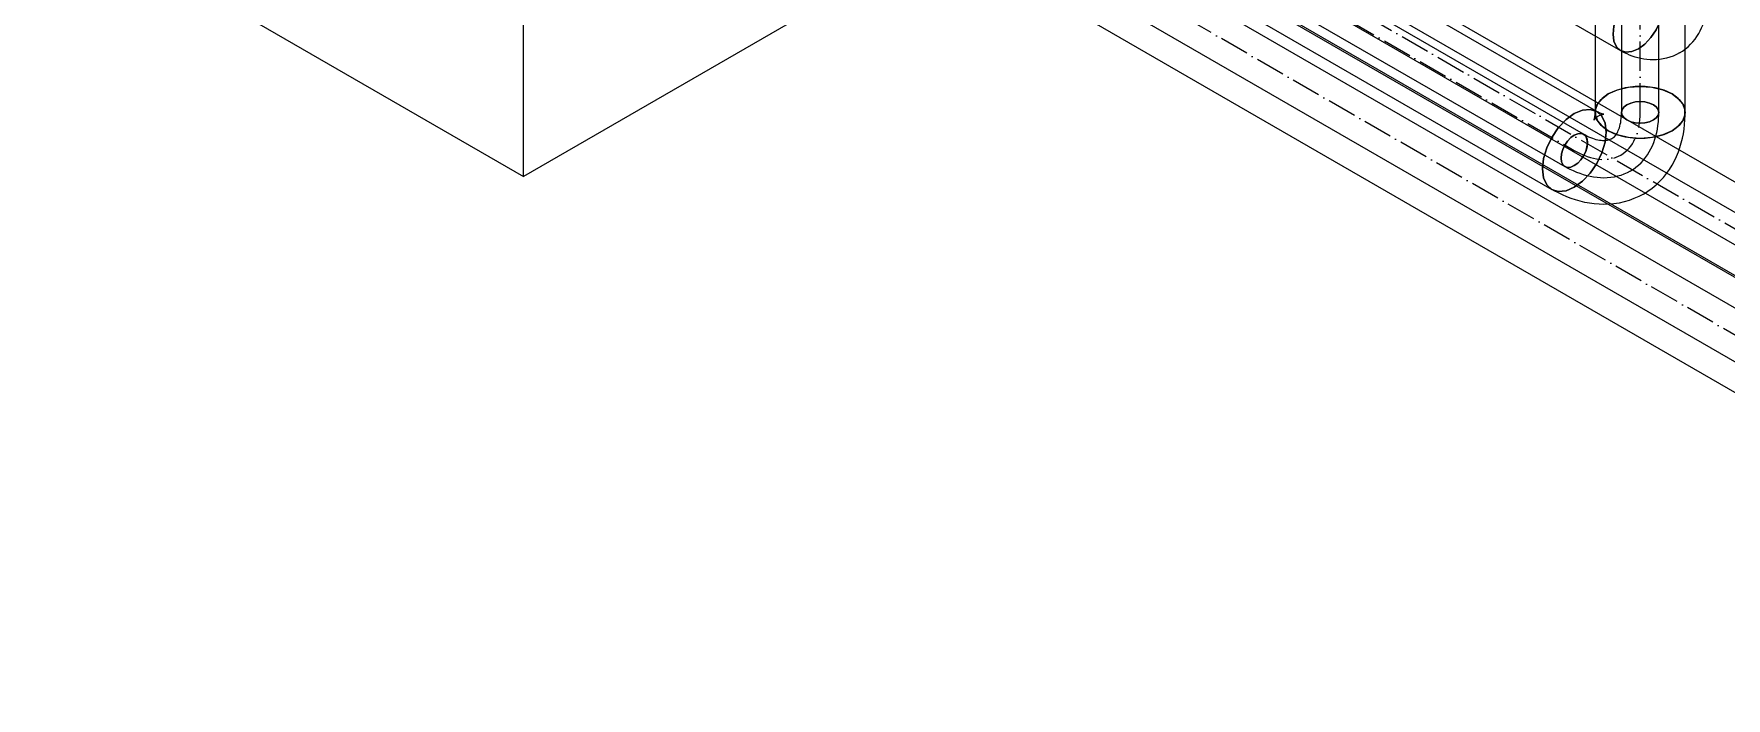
# Model space of a CAD drawing. Header units: millimetres. Extents: x -88595 to 880822, y -1054509 to -148035.
# Drawn here: x 372502 to 373078, y -319290 to -319063 of the extents above; entities that cross this region are included whole.
import ezdxf

# ---------------------------------------------------------------- set-up
doc = ezdxf.new("R2010")
doc.units = ezdxf.units.MM
doc.linetypes.add('$12$ADSK_Осевая', pattern=[14, 10, -2, 0, -2])
doc.linetypes.add('$13$ADSK_Осевая', pattern=[14, 10, -2, 0, -2])
for name, color, linetype, lineweight in [('Изоляция', 7, 'Continuous', 18), ('Оборудование', 7, 'Continuous', 18), ('Трубопровод', 7, 'Continuous', 18), ('Трубопроводы', 7, 'Continuous', 18)]:
    doc.layers.add(name, color=color, linetype=linetype, lineweight=lineweight)

# ---------------------------------------------------------------- blocks, each defined once
blk = doc.blocks.new('$0$ADSK_Канальный блок кондиционера1 - AD182MJERAB-3267445-В_ОВ3_1')
at = {"layer": 'Оборудование'}
for p, q in [((186.24, 16943.56), (928.7, 16514.9)), ((1421.55, 16799.45), (928.7, 16514.9)), ((928.7, 16514.9), (928.7, 16719.03))]:
    blk.add_line(p, q, dxfattribs=at)
blk = doc.blocks.new('$0$ADSK_МедьПайка_Отвод-гнутая труба - Отвод _гнутая труба_-3260024-В_ОВ3_1')
at = {"layer": 'Трубопроводы', "color": 134, "true_color": 0x00a6a6}
for points in [[(1302.91, 16525.67, 0), (1303.16, 16525.82, 0), (1303.4, 16526, 0), (1303.64, 16526.2, 0), (1303.87, 16526.42, 0), (1304.1, 16526.67, 0), (1304.33, 16526.96, 0), (1304.56, 16527.28, 0), (1304.78, 16527.64, 0), (1305, 16528.03, 0), (1305.2, 16528.47, 0), (1305.4, 16528.95, 0), (1305.58, 16529.47, 0), (1305.75, 16530.03, 0), (1305.9, 16530.63, 0), (1306.03, 16531.27, 0), (1306.13, 16531.94, 0), (1306.22, 16532.66, 0), (1306.27, 16533.41, 0), (1306.3, 16534.19, 0), (1306.31, 16534.7, 0)], [(1308.17, 16537.29, 0), (1307.16, 16536.54, 0), (1306.53, 16535.65, 0), (1306.31, 16534.7, 0), (1306.53, 16533.75, 0), (1307.16, 16532.87, 0), (1308.17, 16532.11, 0), (1309.49, 16531.53, 0), (1311.02, 16531.16, 0), (1312.66, 16531.04, 0), (1314.3, 16531.16, 0), (1315.84, 16531.53, 0), (1317.15, 16532.11, 0)], [(1317.15, 16532.11, 0), (1318.16, 16532.87, 0), (1318.79, 16533.75, 0), (1319.01, 16534.7, 0), (1318.79, 16535.65, 0), (1318.16, 16536.54, 0), (1317.15, 16537.29, 0), (1315.84, 16537.88, 0), (1314.3, 16538.24, 0), (1312.66, 16538.37, 0), (1311.02, 16538.24, 0), (1309.49, 16537.88, 0), (1308.17, 16537.29, 0)], [(1309.26, 16514.67, 0), (1310.25, 16515.29, 0), (1311.2, 16515.98, 0), (1312.1, 16516.73, 0), (1312.95, 16517.54, 0), (1313.74, 16518.4, 0), (1314.47, 16519.31, 0), (1315.15, 16520.26, 0), (1315.76, 16521.26, 0), (1316.32, 16522.29, 0), (1316.82, 16523.35, 0), (1317.27, 16524.44, 0), (1317.66, 16525.55, 0), (1318, 16526.69, 0), (1318.29, 16527.85, 0), (1318.53, 16529.03, 0), (1318.71, 16530.22, 0), (1318.86, 16531.44, 0), (1318.95, 16532.66, 0), (1319, 16533.91, 0), (1319.01, 16534.7, 0)], [(1290.21, 16516.56, 0), (1289.05, 16516.06, 0), (1287.96, 16515.95, 0), (1287.03, 16516.24, 0), (1286.32, 16516.9, 0), (1285.87, 16517.89, 0), (1285.72, 16519.15, 0), (1285.87, 16520.58, 0), (1286.32, 16522.09, 0), (1287.03, 16523.57, 0), (1287.96, 16524.93, 0), (1289.05, 16526.08, 0), (1290.21, 16526.93, 0)], [(1290.21, 16526.93, 0), (1291.37, 16527.42, 0), (1292.45, 16527.53, 0), (1293.38, 16527.24, 0), (1294.1, 16526.58, 0), (1294.55, 16525.59, 0), (1294.7, 16524.33, 0), (1294.55, 16522.9, 0), (1294.1, 16521.39, 0), (1293.38, 16519.91, 0), (1292.45, 16518.55, 0), (1291.37, 16517.4, 0), (1290.21, 16516.56, 0)], [(1302.91, 16525.67, 0), (1302.65, 16525.53, 0), (1302.38, 16525.41, 0), (1302.09, 16525.3, 0), (1301.78, 16525.21, 0), (1301.44, 16525.14, 0), (1301.08, 16525.08, 0), (1300.69, 16525.04, 0), (1300.27, 16525.03, 0), (1299.82, 16525.04, 0), (1299.34, 16525.08, 0), (1298.83, 16525.15, 0), (1298.28, 16525.25, 0), (1297.72, 16525.39, 0), (1297.12, 16525.56, 0), (1296.5, 16525.77, 0), (1295.86, 16526.01, 0), (1295.2, 16526.3, 0), (1294.52, 16526.62, 0), (1293.83, 16526.99, 0), (1293.38, 16527.24, 0)], [(1309.26, 16514.67, 0), (1308.22, 16514.12, 0), (1307.15, 16513.64, 0), (1306.05, 16513.24, 0), (1304.93, 16512.91, 0), (1303.79, 16512.65, 0), (1302.63, 16512.47, 0), (1301.47, 16512.37, 0), (1300.3, 16512.33, 0), (1299.13, 16512.36, 0), (1297.96, 16512.46, 0), (1296.8, 16512.61, 0), (1295.64, 16512.83, 0), (1294.48, 16513.11, 0), (1293.33, 16513.44, 0), (1292.19, 16513.82, 0), (1291.06, 16514.26, 0), (1289.94, 16514.74, 0), (1288.83, 16515.27, 0), (1287.73, 16515.85, 0), (1287.03, 16516.24, 0)]]:
    blk.add_polyline3d(points, dxfattribs=at)

msp = doc.modelspace()

# ---------------------------------------------------------------- linework, layer by layer
at = {"layer": 'Изоляция', "color": 134, "true_color": 0x00a6a6}
for p, q in [((373033.52, -318854.49), (373033.52, -319090.05)), ((373064.22, -319090.05), (373064.22, -318854.49)), ((373034.09, -319089.72), (372798.45, -318953.67)), ((372783.1, -318980.26), (373018.74, -319116.3)), ((375743.5, -320683.46), (372789, -318977.68)), ((372770.05, -319005.86), (375727.17, -320713.15))]:
    msp.add_line(p, q, dxfattribs=at)
at = {"layer": 'Изоляция', "color": 190, "true_color": 0x8000ff}
for p, q in [((375732.43, -320644.53), (372779.27, -318939.53)), ((372834.18, -318948.93), (373042.16, -319069)), ((372765.51, -318963.36), (375721.93, -320670.25))]:
    msp.add_line(p, q, dxfattribs=at)
for points in [[(373048.25, -319048.52, 0), (373046.02, -319050.14, 0), (373043.94, -319052.34, 0), (373042.16, -319054.95, 0), (373040.79, -319057.79, 0), (373039.93, -319060.69, 0), (373039.64, -319063.43, 0)], [(373039.64, -319063.43, 0), (373039.93, -319060.69, 0), (373040.79, -319057.79, 0), (373042.16, -319054.95, 0), (373043.94, -319052.34, 0), (373046.02, -319050.14, 0), (373048.25, -319048.52, 0)], [(373048.25, -319068.4, 0), (373050.48, -319066.78, 0), (373052.55, -319064.58, 0), (373054.34, -319061.98, 0), (373055.7, -319059.13, 0), (373056.56, -319056.23, 0), (373056.86, -319053.49, 0)], [(373056.86, -319053.49, 0), (373056.56, -319056.23, 0), (373055.7, -319059.13, 0), (373054.34, -319061.98, 0), (373052.55, -319064.58, 0), (373050.48, -319066.78, 0), (373048.25, -319068.4, 0)], [(373062.27, -319069.79, 0), (373063.3, -319069.15, 0), (373064.28, -319068.44, 0), (373065.19, -319067.68, 0), (373066.05, -319066.86, 0), (373066.84, -319065.99, 0), (373067.57, -319065.1, 0), (373068.22, -319064.17, 0), (373068.81, -319063.22, 0), (373069.33, -319062.26, 0), (373069.79, -319061.29, 0), (373070.19, -319060.31, 0), (373070.54, -319059.33, 0), (373070.83, -319058.35, 0), (373071.07, -319057.38, 0), (373071.27, -319056.41, 0), (373071.42, -319055.44, 0), (373071.53, -319054.48, 0), (373071.6, -319053.53, 0), (373071.64, -319052.58, 0), (373071.65, -319051.98, 0)], [(373039.64, -319063.43, 0), (373039.93, -319065.83, 0), (373040.79, -319067.74, 0), (373042.16, -319069, 0), (373043.94, -319069.55, 0), (373046.02, -319069.35, 0), (373048.25, -319068.4, 0)], [(373048.25, -319068.4, 0), (373046.02, -319069.35, 0), (373043.94, -319069.55, 0), (373042.16, -319069, 0), (373040.79, -319067.74, 0), (373039.93, -319065.83, 0), (373039.64, -319063.43, 0)], [(373062.27, -319069.79, 0), (373061.21, -319070.36, 0), (373060.11, -319070.85, 0), (373058.98, -319071.26, 0), (373057.84, -319071.59, 0), (373056.7, -319071.85, 0), (373055.56, -319072.03, 0), (373054.43, -319072.13, 0), (373053.32, -319072.17, 0), (373052.22, -319072.14, 0), (373051.15, -319072.05, 0), (373050.1, -319071.91, 0), (373049.08, -319071.72, 0), (373048.09, -319071.48, 0), (373047.13, -319071.2, 0), (373046.19, -319070.89, 0), (373045.27, -319070.53, 0), (373044.39, -319070.15, 0), (373043.52, -319069.74, 0), (373042.68, -319069.3, 0), (373042.16, -319069, 0)]]:
    msp.add_polyline3d(points, dxfattribs=at)
at = {"layer": 'Изоляция', "color": 134, "true_color": 0x00a6a6}
for points in [[(373038.01, -319096.32, 0), (373035.57, -319094.48, 0), (373034.04, -319092.34, 0), (373033.52, -319090.05, 0), (373034.04, -319087.75, 0), (373035.57, -319085.62, 0), (373038.01, -319083.78, 0)], [(373038.01, -319083.78, 0), (373035.87, -319085.33, 0), (373034.38, -319087.12, 0), (373033.61, -319089.06, 0), (373033.61, -319091.04, 0), (373034.38, -319092.98, 0), (373035.87, -319094.76, 0), (373038.01, -319096.32, 0)], [(373038.01, -319083.78, 0), (373041.19, -319082.37, 0), (373044.89, -319081.49, 0), (373048.87, -319081.19, 0), (373052.84, -319081.49, 0), (373056.54, -319082.37, 0), (373059.72, -319083.78, 0)], [(373059.72, -319083.78, 0), (373057.03, -319082.54, 0), (373053.93, -319081.68, 0), (373050.58, -319081.24, 0), (373047.15, -319081.24, 0), (373043.8, -319081.68, 0), (373040.7, -319082.55, 0), (373038.01, -319083.78, 0)], [(373059.72, -319083.78, 0), (373062.16, -319085.62, 0), (373063.69, -319087.75, 0), (373064.22, -319090.05, 0), (373063.69, -319092.34, 0), (373062.16, -319094.48, 0), (373059.72, -319096.32, 0)], [(373059.72, -319096.32, 0), (373061.87, -319094.76, 0), (373063.36, -319092.97, 0), (373064.12, -319091.04, 0), (373064.12, -319089.05, 0), (373063.36, -319087.12, 0), (373061.86, -319085.33, 0), (373059.72, -319083.78, 0)], [(373026.42, -319090.48, 0), (373023.61, -319092.53, 0), (373020.99, -319095.29, 0), (373018.74, -319098.58, 0), (373017.02, -319102.17, 0), (373015.93, -319105.82, 0), (373015.56, -319109.28, 0)], [(373015.56, -319109.28, 0), (373015.93, -319105.82, 0), (373017.02, -319102.17, 0), (373018.74, -319098.58, 0), (373020.99, -319095.29, 0), (373023.61, -319092.53, 0), (373026.42, -319090.48, 0)], [(373037.27, -319096.74, 0), (373036.9, -319093.71, 0), (373035.82, -319091.32, 0), (373034.09, -319089.72, 0), (373031.84, -319089.02, 0), (373029.23, -319089.28, 0), (373026.42, -319090.48, 0)], [(373026.42, -319090.48, 0), (373029.23, -319089.28, 0), (373031.84, -319089.02, 0), (373034.09, -319089.72, 0), (373035.82, -319091.32, 0), (373036.9, -319093.71, 0), (373037.27, -319096.74, 0)], [(373033.17, -319092.66, 0), (373033.18, -319092.63, 0), (373033.21, -319092.55, 0), (373033.25, -319092.42, 0), (373033.3, -319092.24, 0), (373033.35, -319092, 0), (373033.4, -319091.71, 0), (373033.45, -319091.37, 0), (373033.49, -319090.98, 0), (373033.51, -319090.54, 0), (373033.52, -319090.06, 0), (373033.52, -319090.05, 0)], [(373036.52, -319090.72, 0), (373036.5, -319090.72, 0), (373036.42, -319090.71, 0), (373036.28, -319090.68, 0), (373036.1, -319090.63, 0), (373035.87, -319090.55, 0), (373035.59, -319090.45, 0), (373035.27, -319090.32, 0), (373034.92, -319090.16, 0), (373034.52, -319089.96, 0), (373034.1, -319089.72, 0), (373034.09, -319089.72, 0)], [(373034.62, -319091.29, 0), (373034.91, -319091.14, 0), (373035.2, -319091, 0), (373035.48, -319090.9, 0), (373035.75, -319090.82, 0), (373035.98, -319090.77, 0), (373036.18, -319090.74, 0), (373036.34, -319090.72, 0), (373036.45, -319090.72, 0), (373036.51, -319090.72, 0), (373036.52, -319090.72, 0)], [(373049.97, -319117.88, 0), (373051.49, -319116.93, 0), (373052.94, -319115.87, 0), (373054.31, -319114.73, 0), (373055.59, -319113.51, 0), (373056.78, -319112.21, 0), (373057.86, -319110.86, 0), (373058.86, -319109.46, 0), (373059.75, -319108.01, 0), (373060.56, -319106.54, 0), (373061.27, -319105.03, 0), (373061.89, -319103.51, 0), (373062.43, -319101.98, 0), (373062.89, -319100.43, 0), (373063.28, -319098.87, 0), (373063.59, -319097.31, 0), (373063.84, -319095.75, 0), (373064.02, -319094.18, 0), (373064.14, -319092.61, 0), (373064.21, -319091.04, 0), (373064.22, -319090.05, 0)], [(373034.62, -319091.29, 0), (373034.34, -319091.46, 0), (373034.08, -319091.65, 0), (373033.85, -319091.84, 0), (373033.65, -319092.03, 0), (373033.48, -319092.21, 0), (373033.36, -319092.37, 0), (373033.26, -319092.5, 0), (373033.21, -319092.6, 0), (373033.18, -319092.65, 0), (373033.17, -319092.66, 0)], [(373059.72, -319096.32, 0), (373056.54, -319097.72, 0), (373052.84, -319098.61, 0), (373048.87, -319098.91, 0), (373044.89, -319098.61, 0), (373041.19, -319097.72, 0), (373038.01, -319096.32, 0)], [(373038.01, -319096.32, 0), (373040.7, -319097.55, 0), (373043.8, -319098.41, 0), (373047.15, -319098.86, 0), (373050.59, -319098.86, 0), (373053.94, -319098.41, 0), (373057.04, -319097.55, 0), (373059.72, -319096.32, 0)], [(373026.42, -319115.54, 0), (373029.23, -319113.49, 0), (373031.84, -319110.73, 0), (373034.09, -319107.44, 0), (373035.82, -319103.85, 0), (373036.9, -319100.2, 0), (373037.27, -319096.74, 0)], [(373037.27, -319096.74, 0), (373036.9, -319100.2, 0), (373035.82, -319103.85, 0), (373034.09, -319107.44, 0), (373031.84, -319110.73, 0), (373029.23, -319113.49, 0), (373026.42, -319115.54, 0)], [(373015.56, -319109.28, 0), (373015.93, -319112.31, 0), (373017.02, -319114.7, 0), (373018.74, -319116.3, 0), (373020.99, -319117, 0), (373023.61, -319116.74, 0), (373026.42, -319115.54, 0)], [(373026.42, -319115.54, 0), (373023.61, -319116.74, 0), (373020.99, -319117, 0), (373018.74, -319116.3, 0), (373017.02, -319114.7, 0), (373015.93, -319112.31, 0), (373015.56, -319109.28, 0)], [(373049.97, -319117.88, 0), (373048.38, -319118.72, 0), (373046.75, -319119.45, 0), (373045.07, -319120.06, 0), (373043.37, -319120.56, 0), (373041.66, -319120.94, 0), (373039.94, -319121.21, 0), (373038.23, -319121.37, 0), (373036.53, -319121.42, 0), (373034.85, -319121.38, 0), (373033.2, -319121.24, 0), (373031.57, -319121.02, 0), (373029.97, -319120.72, 0), (373028.39, -319120.35, 0), (373026.86, -319119.9, 0), (373025.35, -319119.39, 0), (373023.87, -319118.83, 0), (373022.42, -319118.2, 0), (373021, -319117.52, 0), (373019.61, -319116.79, 0), (373018.74, -319116.3, 0)]]:
    msp.add_polyline3d(points, dxfattribs=at)
at = {"layer": 'Трубопровод', "color": 134, "true_color": 0x00a6a6}
for p, q in [((373042.52, -318854.49), (373042.52, -319090.05)), ((373055.22, -319090.05), (373055.22, -318854.49)), ((373029.59, -319097.51), (372793.95, -318961.46)), ((372787.6, -318972.46), (373023.24, -319108.51)), ((375739.61, -320691.6), (372782.49, -318984.31)), ((372774.55, -318998.06), (375731.67, -320705.36))]:
    msp.add_line(p, q, dxfattribs=at)
at = {"layer": 'Трубопровод', "color": 134, "linetype": '$12$ADSK_Осевая', "true_color": 0x00a6a6}
for p, q in [((373048.87, -319090.05), (373048.87, -318854.49)), ((373048.87, -319090.05), (373048.87, -318854.49)), ((372790.77, -318966.96), (373026.42, -319103.01)), ((372790.77, -318966.96), (373026.42, -319103.01)), ((375735.64, -320698.48), (372778.52, -318991.19)), ((375735.64, -320698.48), (372778.52, -318991.19))]:
    msp.add_line(p, q, dxfattribs=at)
at = {"layer": 'Трубопровод', "color": 190, "linetype": '$12$ADSK_Осевая', "true_color": 0x8000ff}
msp.add_line((372772.39, -318951.45), (375728.81, -320658.33), dxfattribs=at)
msp.add_line((372772.39, -318951.45), (375728.81, -320658.33), dxfattribs=at)
at = {"layer": 'Трубопровод', "color": 190, "true_color": 0x8000ff}
for p, q in [((375731.19, -320654.21), (372774.77, -318947.32)), ((372770.01, -318955.57), (375726.43, -320662.45))]:
    msp.add_line(p, q, dxfattribs=at)
at = {"layer": 'Трубопровод', "color": 134, "true_color": 0x00a6a6}
for points in [[(373044.38, -319092.64, 0), (373043.37, -319091.88, 0), (373042.73, -319091, 0), (373042.52, -319090.05, 0), (373042.73, -319089.1, 0), (373043.37, -319088.22, 0), (373044.38, -319087.46, 0)], [(373044.38, -319087.46, 0), (373045.69, -319086.87, 0), (373047.22, -319086.51, 0), (373048.87, -319086.38, 0), (373050.51, -319086.51, 0), (373052.04, -319086.87, 0), (373053.36, -319087.46, 0)], [(373053.36, -319087.46, 0), (373054.37, -319088.22, 0), (373055, -319089.1, 0), (373055.22, -319090.05, 0), (373055, -319091, 0), (373054.37, -319091.88, 0), (373053.36, -319092.64, 0)], [(373053.36, -319092.64, 0), (373052.04, -319093.22, 0), (373050.51, -319093.59, 0), (373048.87, -319093.71, 0), (373047.22, -319093.59, 0), (373045.69, -319093.22, 0), (373044.38, -319092.64, 0)], [(373026.42, -319097.83, 0), (373025.25, -319098.67, 0), (373024.17, -319099.82, 0), (373023.24, -319101.18, 0), (373022.53, -319102.66, 0), (373022.08, -319104.17, 0), (373021.93, -319105.6, 0)], [(373030.91, -319100.42, 0), (373030.75, -319099.16, 0), (373030.31, -319098.17, 0), (373029.59, -319097.51, 0), (373028.66, -319097.22, 0), (373027.58, -319097.33, 0), (373026.42, -319097.83, 0)], [(373026.42, -319108.2, 0), (373027.58, -319107.35, 0), (373028.66, -319106.2, 0), (373029.59, -319104.84, 0), (373030.31, -319103.36, 0), (373030.75, -319101.85, 0), (373030.91, -319100.42, 0)], [(373021.93, -319105.6, 0), (373022.08, -319106.86, 0), (373022.53, -319107.85, 0), (373023.24, -319108.51, 0), (373024.17, -319108.8, 0), (373025.25, -319108.69, 0), (373026.42, -319108.2, 0)]]:
    msp.add_polyline3d(points, dxfattribs=at)
at = {"layer": 'Трубопроводы', "color": 134, "linetype": '$13$ADSK_Осевая', "true_color": 0x00a6a6}
msp.add_ellipse((373026.42, -319077.09), major_axis=(-15.88, 27.5), ratio=0.57735, start_param=2.356194, end_param=3.926991, dxfattribs=at)

# ---------------------------------------------------------------- block references
at = {"layer": 'Оборудование'}
msp.add_blockref('$0$ADSK_Канальный блок кондиционера1 - AD182MJERAB-3267445-В_ОВ3_1', (371739.74, -335626.79), dxfattribs=at)
at = {"layer": 'Трубопроводы', "color": 134, "true_color": 0x00a6a6}
msp.add_blockref('$0$ADSK_МедьПайка_Отвод-гнутая труба - Отвод _гнутая труба_-3260024-В_ОВ3_1', (371736.21, -335624.75), dxfattribs=at)

doc.saveas('drawing.dxf')
